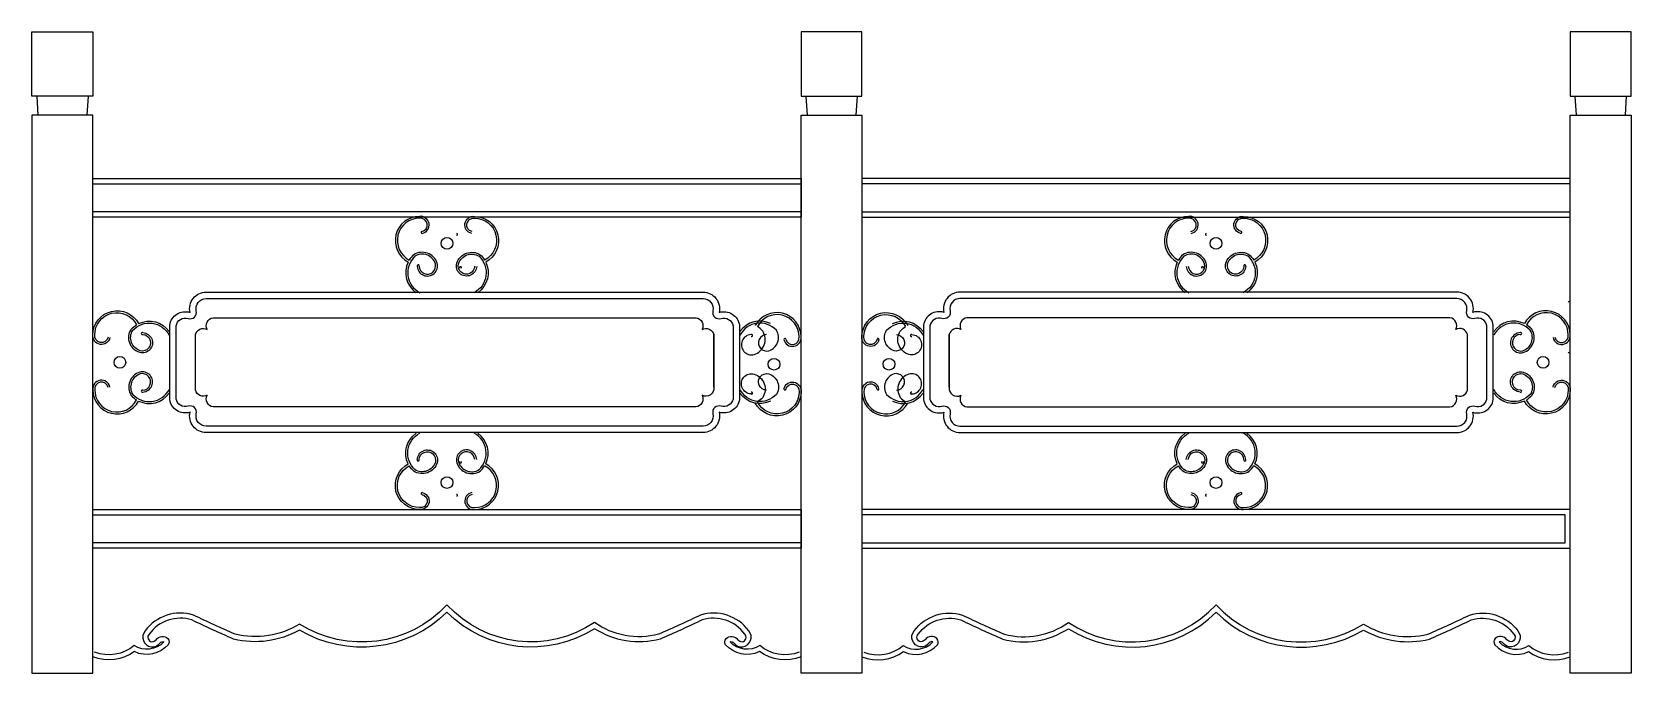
# Model space of a CAD drawing. Header units: metres. Extents: x 88 to 2583, y 5610 to 6610.
import ezdxf

# ---------------------------------------------------------------- set-up
doc = ezdxf.new("R2010")
doc.units = ezdxf.units.M
for name, color, linetype in [('3', 3, 'Continuous'), ('4', 4, 'Continuous'), ('7', 7, 'Continuous')]:
    doc.layers.add(name, color=color, linetype=linetype)

msp = doc.modelspace()

# ---------------------------------------------------------------- linework, layer by layer
at = {"layer": '3'}
for points in [[(183.18, 6373.53), (1288.16, 6373.53), (1288.16, 6329.53), (183.18, 6329.53)], [(2488.18, 6373.53), (1383.2, 6373.53), (1383.2, 6329.53), (2488.18, 6329.53)], [(183.18, 5857.25), (1288.16, 5857.25), (1288.16, 5813.25), (183.18, 5813.25)], [(2480.18, 5857.25), (1383.2, 5857.25), (1383.2, 5813.25), (2480.18, 5813.25)]]:
    msp.add_lwpolyline(points, close=True, dxfattribs=at)
for points in [[(697.09, 6296.05, 0.96), (692.7, 6322.64, 0.78), (675.24, 6251.31)], [(696.48, 6298.98, 0.97), (692.9, 6319.64, 0.79), (676.96, 6254.46)], [(774.25, 6296.05, -0.96), (778.64, 6322.64, -0.78), (796.1, 6251.31)], [(774.85, 6298.98, -0.97), (778.44, 6319.64, -0.79), (794.37, 6254.46)], [(1897.11, 6296.05, 0.96), (1892.72, 6322.64, 0.78), (1875.26, 6251.31)], [(1896.51, 6298.98, 0.97), (1892.92, 6319.64, 0.79), (1876.98, 6254.46)], [(1974.27, 6296.05, -0.96), (1978.66, 6322.64, -0.78), (1996.12, 6251.31)], [(1974.87, 6298.98, -0.97), (1978.46, 6319.64, -0.79), (1994.4, 6254.46)], [(692.29, 6244.74, 1.11), (717.59, 6248.68, 0.49), (685.67, 6260.4, 0.52), (693.37, 6203.58)], [(689.29, 6244.58, 1.11), (720.47, 6249.52, 0.49), (683.84, 6262.79, 0.07), (676.96, 6254.46)], [(782.04, 6244.58, -1.11), (750.86, 6249.52, -0.49), (787.5, 6262.79, -0.07), (794.37, 6254.46)], [(779.04, 6244.74, -1.11), (753.74, 6248.68, -0.49), (785.67, 6260.4, -0.52), (777.96, 6203.58)], [(1892.31, 6244.74, 1.11), (1917.61, 6248.68, 0.49), (1885.69, 6260.4, 0.52), (1893.39, 6203.58)], [(1889.32, 6244.58, 1.11), (1920.49, 6249.52, 0.49), (1883.86, 6262.79, 0.07), (1876.98, 6254.46)], [(1982.06, 6244.58, -1.11), (1950.89, 6249.52, -0.49), (1987.52, 6262.79, -0.07), (1994.4, 6254.46)], [(1979.07, 6244.74, -1.11), (1953.77, 6248.68, -0.49), (1985.69, 6260.4, -0.52), (1977.99, 6203.58)], [(675.24, 6251.31, 0.37), (687.58, 6203.58)], [(796.1, 6251.31, -0.37), (783.75, 6203.58)], [(1875.26, 6251.31, 0.37), (1887.61, 6203.58)], [(1996.12, 6251.31, -0.37), (1983.77, 6203.58)], [(209.77, 6133.47, -0.96), (183.18, 6137.86, -0.78), (254.51, 6155.32)], [(206.83, 6134.07, -0.97), (186.18, 6137.66, -0.79), (251.35, 6153.6)], [(1152.03, 6056.17, -0.61), (1133.74, 6043.55, -0.51), (1124.45, 6025.25), (370.66, 6025.25, -0.51), (361.37, 6043.55, -0.48), (343.08, 6051.57), (343.08, 6138.21, -0.48), (361.37, 6146.23, -0.51), (370.66, 6164.53), (1124.45, 6164.53, -0.51), (1133.74, 6146.23, -0.48), (1152.03, 6138.21), (1152.03, 6056.17), (1152.03, 6138.21)], [(1261.56, 6130.47, 0.96), (1288.16, 6134.86, 0.78), (1216.82, 6152.32)], [(1264.5, 6131.07, 0.97), (1285.16, 6134.66, 0.79), (1219.98, 6150.6)], [(1409.79, 6130.47, -0.96), (1383.2, 6134.86, -0.78), (1454.53, 6152.32)], [(1406.86, 6131.07, -0.97), (1386.2, 6134.66, -0.79), (1451.38, 6150.6)], [(1519.33, 6056.17, 0.61), (1537.62, 6043.55, 0.51), (1546.91, 6025.25), (2300.7, 6025.25, 0.51), (2309.99, 6043.55, 0.48), (2328.28, 6051.57), (2328.28, 6138.21, 0.48), (2309.99, 6146.23, 0.51), (2300.7, 6164.53), (1546.91, 6164.53, 0.51), (1537.62, 6146.23, 0.48), (1519.33, 6138.21), (1519.33, 6056.17), (1519.33, 6138.21)], [(2461.59, 6133.47, 0.96), (2488.18, 6137.86, 0.78), (2416.85, 6155.32)], [(2464.52, 6134.07, 0.97), (2485.18, 6137.66, 0.79), (2420, 6153.6)], [(261.24, 6141.26, -1.11), (256.29, 6110.09, -0.49), (243.02, 6146.72, -0.07), (251.35, 6153.6)], [(261.08, 6138.27, -1.11), (257.13, 6112.97, -0.49), (245.41, 6144.89, -0.52), (302.24, 6137.19)], [(254.51, 6155.32, -0.37), (302.24, 6142.97)], [(1240.6, 6155.32, 0.37), (1192.87, 6142.97)], [(1234.03, 6138.27, 1.11), (1237.97, 6112.97, 0.49), (1249.69, 6144.89, 0.52), (1192.87, 6137.19)], [(1210.1, 6138.26, 1.11), (1215.04, 6107.09, 0.49), (1228.31, 6143.72, 0.07), (1219.98, 6150.6)], [(1437.33, 6138.27, -1.11), (1433.38, 6112.97, -0.49), (1421.66, 6144.89, -0.52), (1478.49, 6137.19)], [(1430.76, 6155.32, -0.37), (1478.49, 6142.97)], [(1461.26, 6138.26, -1.11), (1456.32, 6107.09, -0.49), (1443.05, 6143.72, -0.07), (1451.38, 6150.6)], [(2416.85, 6155.32, 0.37), (2369.12, 6142.97)], [(2410.28, 6138.27, 1.11), (2414.22, 6112.97, 0.49), (2425.94, 6144.89, 0.52), (2369.12, 6137.19)], [(2410.12, 6141.26, 1.11), (2415.06, 6110.09, 0.49), (2428.33, 6146.72, 0.07), (2420, 6153.6)], [(209.77, 6056.31, 0.96), (183.18, 6051.92, 0.78), (254.51, 6034.46)], [(206.83, 6055.7, 0.97), (186.18, 6052.12, 0.79), (251.35, 6036.18)], [(261.24, 6048.52, 1.11), (256.29, 6079.69, 0.49), (243.02, 6043.06, 0.07), (251.35, 6036.18)], [(261.08, 6051.51, 1.11), (257.13, 6076.81, 0.49), (245.41, 6044.89, 0.52), (302.24, 6052.59)], [(1234.03, 6051.51, -1.11), (1237.97, 6076.81, -0.49), (1249.69, 6044.89, -0.52), (1192.87, 6052.59)], [(1210.1, 6045.52, -1.11), (1215.04, 6076.69, -0.49), (1228.31, 6040.06, -0.07), (1219.98, 6033.18)], [(1261.56, 6053.31, -0.96), (1288.16, 6048.92, -0.78), (1216.82, 6031.46)], [(1409.79, 6053.31, 0.96), (1383.2, 6048.92, 0.78), (1454.53, 6031.46)], [(1437.33, 6051.51, 1.11), (1433.38, 6076.81, 0.49), (1421.66, 6044.89, 0.52), (1478.49, 6052.59)], [(1461.26, 6045.52, 1.11), (1456.32, 6076.69, 0.49), (1443.05, 6040.06, 0.07), (1451.38, 6033.18)], [(2410.28, 6051.51, -1.11), (2414.22, 6076.81, -0.49), (2425.94, 6044.89, -0.52), (2369.12, 6052.59)], [(2410.12, 6048.52, -1.11), (2415.06, 6079.69, -0.49), (2428.33, 6043.06, -0.07), (2420, 6036.18)], [(2461.59, 6056.31, -0.96), (2488.18, 6051.92, -0.78), (2416.85, 6034.46)], [(2464.52, 6055.7, -0.97), (2485.18, 6052.12, -0.79), (2420, 6036.18)], [(254.51, 6034.46, 0.37), (302.24, 6046.81)], [(1240.6, 6034.46, -0.37), (1192.87, 6046.81)], [(1264.5, 6052.7, -0.97), (1285.16, 6049.12, -0.79), (1219.98, 6033.18)], [(1406.86, 6052.7, 0.97), (1386.2, 6049.12, 0.79), (1451.38, 6033.18)], [(1430.76, 6034.46, 0.37), (1478.49, 6046.81)], [(2416.85, 6034.46, -0.37), (2369.12, 6046.81)], [(675.24, 5936.58, -0.37), (687.58, 5984.31)], [(692.29, 5943.15, -1.11), (717.59, 5939.21, -0.49), (685.67, 5927.49, -0.52), (693.37, 5984.31)], [(779.04, 5943.15, 1.11), (753.74, 5939.21, 0.49), (785.67, 5927.49, 0.52), (777.96, 5984.31)], [(796.1, 5936.58, 0.37), (783.75, 5984.31)], [(1875.26, 5936.58, -0.37), (1887.61, 5984.31)], [(1892.31, 5943.15, -1.11), (1917.61, 5939.21, -0.49), (1885.69, 5927.49, -0.52), (1893.39, 5984.31)], [(1979.07, 5943.15, 1.11), (1953.77, 5939.21, 0.49), (1985.69, 5927.49, 0.52), (1977.99, 5984.31)], [(1996.12, 5936.58, 0.37), (1983.77, 5984.31)], [(689.29, 5943.31, -1.11), (720.47, 5938.37, -0.49), (683.84, 5925.1, -0.07), (676.96, 5933.43)], [(782.04, 5943.31, 1.11), (750.86, 5938.37, 0.49), (787.5, 5925.1, 0.07), (794.37, 5933.43)], [(1889.32, 5943.31, -1.11), (1920.49, 5938.37, -0.49), (1883.86, 5925.1, -0.07), (1876.98, 5933.43)], [(1982.06, 5943.31, 1.11), (1950.89, 5938.37, 0.49), (1987.52, 5925.1, 0.07), (1994.4, 5933.43)], [(697.09, 5891.85, -0.96), (692.7, 5865.25, -0.78), (675.24, 5936.58)], [(696.48, 5888.91, -0.97), (692.9, 5868.25, -0.79), (676.96, 5933.43)], [(774.25, 5891.85, 0.96), (778.64, 5865.25, 0.78), (796.1, 5936.58)], [(774.85, 5888.91, 0.97), (778.44, 5868.25, 0.79), (794.37, 5933.43)], [(1897.11, 5891.85, -0.96), (1892.72, 5865.25, -0.78), (1875.26, 5936.58)], [(1896.51, 5888.91, -0.97), (1892.92, 5868.25, -0.79), (1876.98, 5933.43)], [(1974.27, 5891.85, 0.96), (1978.66, 5865.25, 0.78), (1996.12, 5936.58)], [(1974.87, 5888.91, 0.97), (1978.46, 5868.25, 0.79), (1994.4, 5933.43)], [(1285.39, 5642.76, -0.27), (1223.76, 5653.09, -0.36), (1177.43, 5658.66, -0.37), (1183.03, 5657.51, 1.06), (1206.58, 5676.06, 0.32), (1131.08, 5700.54, -0.01), (1065.96, 5670.68, -0.22), (965.94, 5688.99, -0.37), (735.72, 5716.44, -0.36), (505.57, 5686.51, -0.2), (405.3, 5670.71, -0.01), (340.26, 5700.54, 0.32), (264.76, 5676.06, 1.06), (288.3, 5657.51, -0.37), (293.9, 5658.66, -0.36), (247.58, 5653.09, -0.27), (185.95, 5642.76, -0.27)], [(1385.97, 5642.76, 0.27), (1447.6, 5653.09, 0.36), (1493.92, 5658.66, 0.37), (1488.32, 5657.51, -1.06), (1464.78, 5676.06, -0.32), (1540.28, 5700.54, 0.01), (1605.4, 5670.68, 0.22), (1705.42, 5688.99, 0.37), (1935.64, 5716.44, 0.36), (2165.78, 5686.51, 0.2), (2266.06, 5670.71, 0.01), (2331.1, 5700.54, -0.32), (2406.6, 5676.06, -1.06), (2383.06, 5657.51, 0.37), (2377.46, 5658.66, 0.36), (2423.78, 5653.09, 0.27), (2485.41, 5642.76, 0.27)]]:
    msp.add_lwpolyline(points, format="xyb", dxfattribs=at)
for points in [[(1135.25, 6194.53, -0.48), (1150.57, 6175.1, 0.58), (1163.27, 6163.24, -0.45), (1182.03, 6152.08), (1182.03, 6037.7, -0.45), (1163.27, 6026.54, 0.58), (1150.57, 6014.67, -0.48), (1135.25, 5995.25), (359.86, 5995.25, -0.48), (344.54, 6014.67, 0.58), (331.84, 6026.54, -0.45), (313.08, 6037.7), (313.08, 6152.08, -0.45), (331.84, 6163.24, 0.58), (344.54, 6175.1, -0.48), (359.9, 6194.53)], [(1536.11, 6194.53, 0.48), (1520.79, 6175.1, -0.58), (1508.09, 6163.24, 0.45), (1489.33, 6152.08), (1489.33, 6037.7, 0.45), (1508.09, 6026.54, -0.58), (1520.79, 6014.67, 0.48), (1536.11, 5995.25), (2311.5, 5995.25, 0.48), (2326.82, 6014.67, -0.58), (2339.52, 6026.54, 0.45), (2358.28, 6037.7), (2358.28, 6152.08, 0.45), (2339.52, 6163.24, -0.58), (2326.82, 6175.1, 0.48), (2311.45, 6194.53)]]:
    msp.add_lwpolyline(points, format="xyb", close=True, dxfattribs=at)
for centre in [(735.67, 6280.49), (1935.69, 6280.49), (225.32, 6094.89), (1246.01, 6091.89), (1425.35, 6091.89), (2446.03, 6094.89), (735.67, 5907.4), (1935.69, 5907.4)]:
    msp.add_circle(centre, 9.13, dxfattribs=at)
for centre, radius, start, end in [((696.99, 6297.56), 1.51, 109.4, 273.91), ((750.58, 6294.56), 1.51, 266.09, 70.6), ((1920.78, 6294.56), 1.51, 109.4, 273.91), ((1974.37, 6297.56), 1.51, 266.09, 70.6), ((690.75, 6245.4), 1.67, 336.78, 209.16), ((756.81, 6242.4), 1.67, 330.84, 203.22), ((1914.55, 6242.4), 1.67, 336.78, 209.16), ((1980.6, 6245.4), 1.67, 330.84, 203.22), ((2486.87, 6188.57), 1.51, 19.4, 183.91), ((260.42, 6139.8), 1.67, 60.84, 293.22), ((1210.91, 6136.8), 1.67, 246.78, 119.16), ((1460.44, 6136.8), 1.67, 60.84, 293.22), ((2410.94, 6139.8), 1.67, 246.78, 119.16), ((1263.07, 6130.57), 1.51, 19.4, 183.91), ((1408.28, 6130.57), 1.51, 356.09, 160.6), ((2486.87, 6111.21), 1.51, 176.09, 340.6), ((260.42, 6049.98), 1.67, 66.78, 299.16), ((1210.91, 6046.98), 1.67, 240.84, 113.22), ((1263.07, 6053.21), 1.51, 176.09, 340.6), ((1408.28, 6053.21), 1.51, 199.4, 3.91), ((1460.44, 6046.98), 1.67, 66.78, 299.16), ((2410.94, 6049.98), 1.67, 240.84, 113.22), ((690.75, 5942.5), 1.67, 150.84, 23.22), ((756.81, 5939.5), 1.67, 156.78, 29.16), ((1914.55, 5939.5), 1.67, 150.84, 23.22), ((1980.6, 5942.5), 1.67, 156.78, 29.16), ((696.99, 5890.34), 1.51, 86.09, 250.6), ((750.58, 5887.34), 1.51, 289.4, 93.91), ((1920.78, 5887.34), 1.51, 86.09, 250.6), ((1974.37, 5890.34), 1.51, 289.4, 93.91)]:
    msp.add_arc(centre, radius, start, end, dxfattribs=at)
at = {"layer": '4'}
for points in [[(88.18, 6610.25), (183.18, 6610.25), (183.18, 6510.25), (88.18, 6510.25)], [(1383.2, 6610.25), (1288.16, 6610.25), (1288.16, 6510.25), (1383.2, 6510.25)], [(2583.18, 6610.25), (2488.18, 6610.25), (2488.18, 6510.25), (2583.18, 6510.25)], [(183.18, 6480.25), (88.18, 6480.25), (88.18, 5610.25), (183.18, 5610.25)], [(1288.16, 6480.25), (1383.2, 6480.25), (1383.2, 5610.25), (1288.16, 5610.25)], [(2488.18, 6480.25), (2583.18, 6480.25), (2583.18, 5610.25), (2488.18, 5610.25)]]:
    msp.add_lwpolyline(points, close=True, dxfattribs=at)
at = {"layer": '7'}
for p, q in [((95.51, 6510.25), (97.49, 6480.25)), ((175.85, 6510.25), (173.87, 6480.25)), ((1295.49, 6510.25), (1297.47, 6480.25)), ((1375.87, 6510.25), (1373.89, 6480.25)), ((2495.51, 6510.25), (2497.49, 6480.25)), ((2575.85, 6510.25), (2573.87, 6480.25))]:
    msp.add_line(p, q, dxfattribs=at)
for points in [[(183.18, 6381.53), (1288.16, 6381.53), (1288.16, 6321.53), (183.18, 6321.53)], [(2488.18, 6381.53), (1383.2, 6381.53), (1383.2, 6321.53), (2488.18, 6321.53)], [(183.18, 5865.25), (1288.16, 5865.25), (1288.16, 5805.25), (183.18, 5805.25)], [(2488.18, 5865.25), (1383.2, 5865.25), (1383.2, 5805.25), (2488.18, 5805.25)]]:
    msp.add_lwpolyline(points, close=True, dxfattribs=at)
for points in [[(1135.2, 6204.53, -0.48), (1160.3, 6172.79, -0.46), (1192.03, 6152.93), (1192.03, 6036.84, -0.46), (1160.3, 6016.99, -0.48), (1135.25, 5985.25), (359.86, 5985.25, -0.48), (334.81, 6016.99, -0.46), (303.08, 6036.84), (303.08, 6152.93, -0.46), (334.81, 6172.79, -0.48), (359.91, 6204.53), (1135.25, 6204.53)], [(1536.16, 6204.53, 0.48), (1511.06, 6172.79, 0.46), (1479.33, 6152.93), (1479.33, 6036.84, 0.46), (1511.06, 6016.99, 0.48), (1536.11, 5985.25), (2311.5, 5985.25, 0.48), (2336.55, 6016.99, 0.46), (2368.28, 6036.84), (2368.28, 6152.93, 0.46), (2336.55, 6172.79, 0.48), (2311.45, 6204.53), (1536.11, 6204.53)], [(1288.16, 5635.25, -0.25), (1223.11, 5643.56, -0.34), (1170.46, 5654.45, -0.35), (1171.08, 5663.84, -0.45), (1189.54, 5662.17, 1.09), (1200.41, 5670.95, 0.32), (1134, 5693.07, -0.01), (1068.57, 5663.09, -0.21), (965.88, 5679.39, -0.35), (735.67, 5704.92, -0.34), (505.46, 5677.2, -0.19), (402.76, 5663.09, -0.01), (337.34, 5693.07, 0.32), (270.93, 5670.95, 1.09), (281.79, 5662.17, -0.45), (300.26, 5663.84, -0.35), (300.87, 5654.45, -0.34), (248.22, 5643.56, -0.25), (183.18, 5635.25)], [(1383.2, 5635.25, 0.25), (1448.25, 5643.56, 0.34), (1500.89, 5654.45, 0.35), (1500.28, 5663.84, 0.45), (1481.82, 5662.17, -1.09), (1470.95, 5670.95, -0.32), (1537.36, 5693.07, 0.01), (1602.78, 5663.09, 0.21), (1705.48, 5679.39, 0.35), (1935.69, 5704.92, 0.34), (2165.9, 5677.2, 0.19), (2268.6, 5663.09, 0.01), (2334.02, 5693.07, -0.32), (2400.43, 5670.95, -1.09), (2389.56, 5662.17, 0.45), (2371.1, 5663.84, 0.35), (2370.49, 5654.45, 0.34), (2423.13, 5643.56, 0.25), (2488.18, 5635.25)]]:
    msp.add_lwpolyline(points, format="xyb", dxfattribs=at)

doc.saveas('drawing.dxf')
